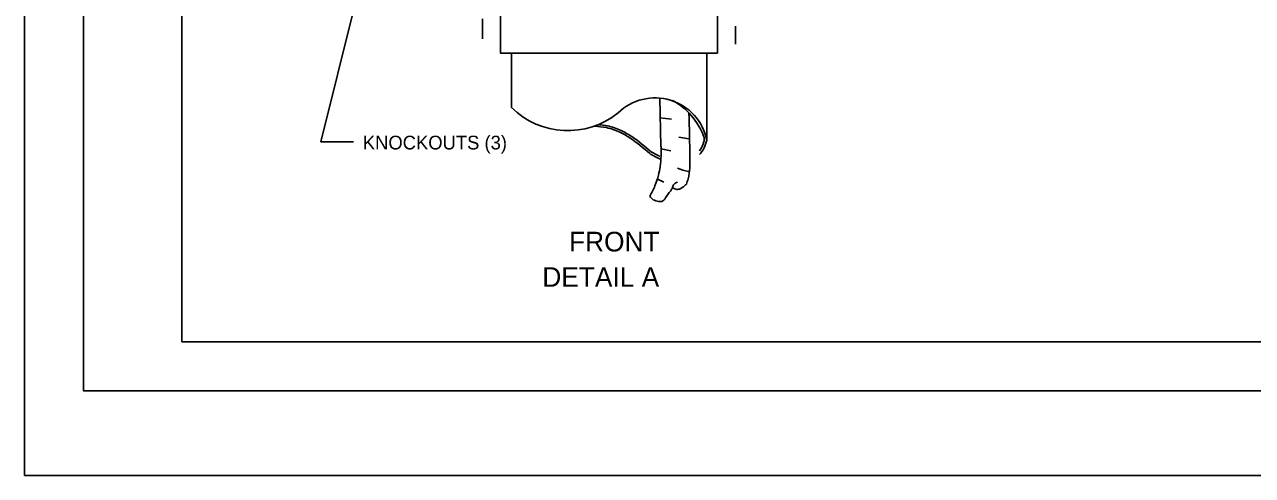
# Model space of a CAD drawing. Extents: x -894 to 866, y -472 to 714.
# Drawn here: x -894 to -269, y -472 to -243 of the extents above; entities that cross this region are included whole.
import ezdxf

# ---------------------------------------------------------------- set-up
doc = ezdxf.new("R2010")
doc.units = 0
for name, color, linetype in [('border_PLOTTING-ELEMENTS', 7, 'Continuous'), ('border_rw_22x34_Cut_Lines', 7, 'Continuous'), ('border_SHEET', 7, 'Continuous'), ('es_DETAIL', 7, 'Continuous'), ('es_DETAIL-anno', 7, 'Continuous')]:
    doc.layers.add(name, color=color, linetype=linetype)

msp = doc.modelspace()

# ---------------------------------------------------------------- linework, layer by layer
at = {"layer": 'border_PLOTTING-ELEMENTS'}
for points in [[(-894.04, -472.45), (865.96, -472.45), (865.96, 713.55), (-894.04, 713.55)], [(-864.04, 670.55), (835.96, 670.55), (835.96, -429.45), (-864.04, -429.45)]]:
    msp.add_lwpolyline(points, close=True, dxfattribs=at)
at = {"layer": 'border_rw_22x34_Cut_Lines'}
msp.add_lwpolyline([(-864.04, 670.55), (835.96, 670.55), (835.96, -429.45), (-864.04, -429.45)], close=True, dxfattribs=at)
at = {"layer": 'border_SHEET'}
for p, q in [((-814.04, -404.45), (-814.04, 645.55)), ((810.96, -404.45), (-814.04, -404.45))]:
    msp.add_line(p, q, dxfattribs=at)
at = {"layer": 'es_DETAIL'}
for p, q in [((-541.45, -257.64), (-541.45, -237.4)), ((-646.35, -257.64), (-646.35, -285.24)), ((-546.98, -257.64), (-546.98, -301.81)), ((-570.31, -305.09), (-570.93, -280.32)), ((-570.73, -290.44), (-564.91, -291.17)), ((-548.61, -299.79), (-548.49, -300.08)), ((-556.09, -301.25), (-561.11, -300.25)), ((-548.32, -302.38), (-548.37, -302.49)), ((-548.26, -302.15), (-548.32, -302.38)), ((-565.22, -307.28), (-570.24, -306.27)), ((-559.13, -317.06), (-561.8, -316.17)), ((-555.59, -317.95), (-559.13, -317.06)), ((-572.44, -321.5), (-568.89, -323.27)), ((-568.02, -331.28), (-566.07, -328.48))]:
    msp.add_line(p, q, dxfattribs=at)
for points in [[(-651.87, -237.4), (-651.87, -257.64), (-541.45, -257.64)], [(-548.49, -300.08), (-548.37, -300.42), (-548.32, -300.83), (-548.26, -301.28)], [(-548.26, -301.28), (-548.26, -301.74), (-548.26, -302.15)]]:
    msp.add_lwpolyline(points, dxfattribs=at)
for centre, radius, start, end in [((-573.29, -307.16), 26.82, 11.45359, 134.50522), ((-617.68, -256.07), 40.94, 225.50009, 308.67837), ((-580.75, -311.79), 34.3, 20.52465, 61.69914), ((-561.98, -298.93), 15.25, 317.56344, 349.03546), ((-561.98, -298.93), 14.05, 323.26489, 345.20282), ((-533.53, -238.68), 80.63, 238.37262, 242.47393), ((-533.53, -238.68), 81.88, 238.9098, 242.92888)]:
    msp.add_arc(centre, radius, start, end, dxfattribs=at)
for points in [[(-555.59, -316.17), (-555.59, -310.85), (-556.09, -288.01)], [(-575.98, -308.72), (-585.95, -300.8), (-591.25, -297.76), (-598.07, -295.49), (-603.88, -294.73)], [(-575.05, -308.01), (-585.08, -300.04), (-590.54, -296.92), (-597.54, -294.58), (-601.97, -294.01)], [(-570.29, -304.26), (-570.66, -315.29), (-571.55, -319.72)], [(-557.36, -324.16), (-556.47, -321.5), (-555.59, -316.17)], [(-571.55, -319.72), (-573.32, -325.05), (-575.99, -330.37)], [(-564.46, -325.93), (-563.57, -324.16), (-561.8, -323.27)], [(-557.36, -324.16), (-558.25, -325.05), (-560.91, -326.82)], [(-575.99, -330.37), (-574.21, -332.14), (-571.55, -333.03)], [(-566.23, -328.59), (-565.34, -327.7), (-564.46, -325.93)], [(-560.91, -326.82), (-562.68, -326.82), (-564.46, -325.93)], [(-571.55, -333.03), (-569.78, -333.03), (-568, -331.25)]]:
    msp.add_spline(points, degree=3, dxfattribs=at)
at = {"layer": 'es_DETAIL-anno'}
for p, q in [((-661.1, -240.19), (-661.1, -250.31)), ((-532.28, -243.87), (-532.28, -253.07))]:
    msp.add_line(p, q, dxfattribs=at)
msp.add_lwpolyline([(-726.65, -302.62), (-743.24, -302.62), (-709.1, -164.9)], dxfattribs=at)

# ---------------------------------------------------------------- texts
for s, height, p in [('KNOCKOUTS (3)', 7, (-721.95, -306.59)), ('FRONT', 10, (-617.04, -358.48)), ('DETAIL A', 10, (-630.63, -376.48))]:
    msp.add_text(s, height=height, dxfattribs=at).set_placement(p)

doc.saveas('drawing.dxf')
